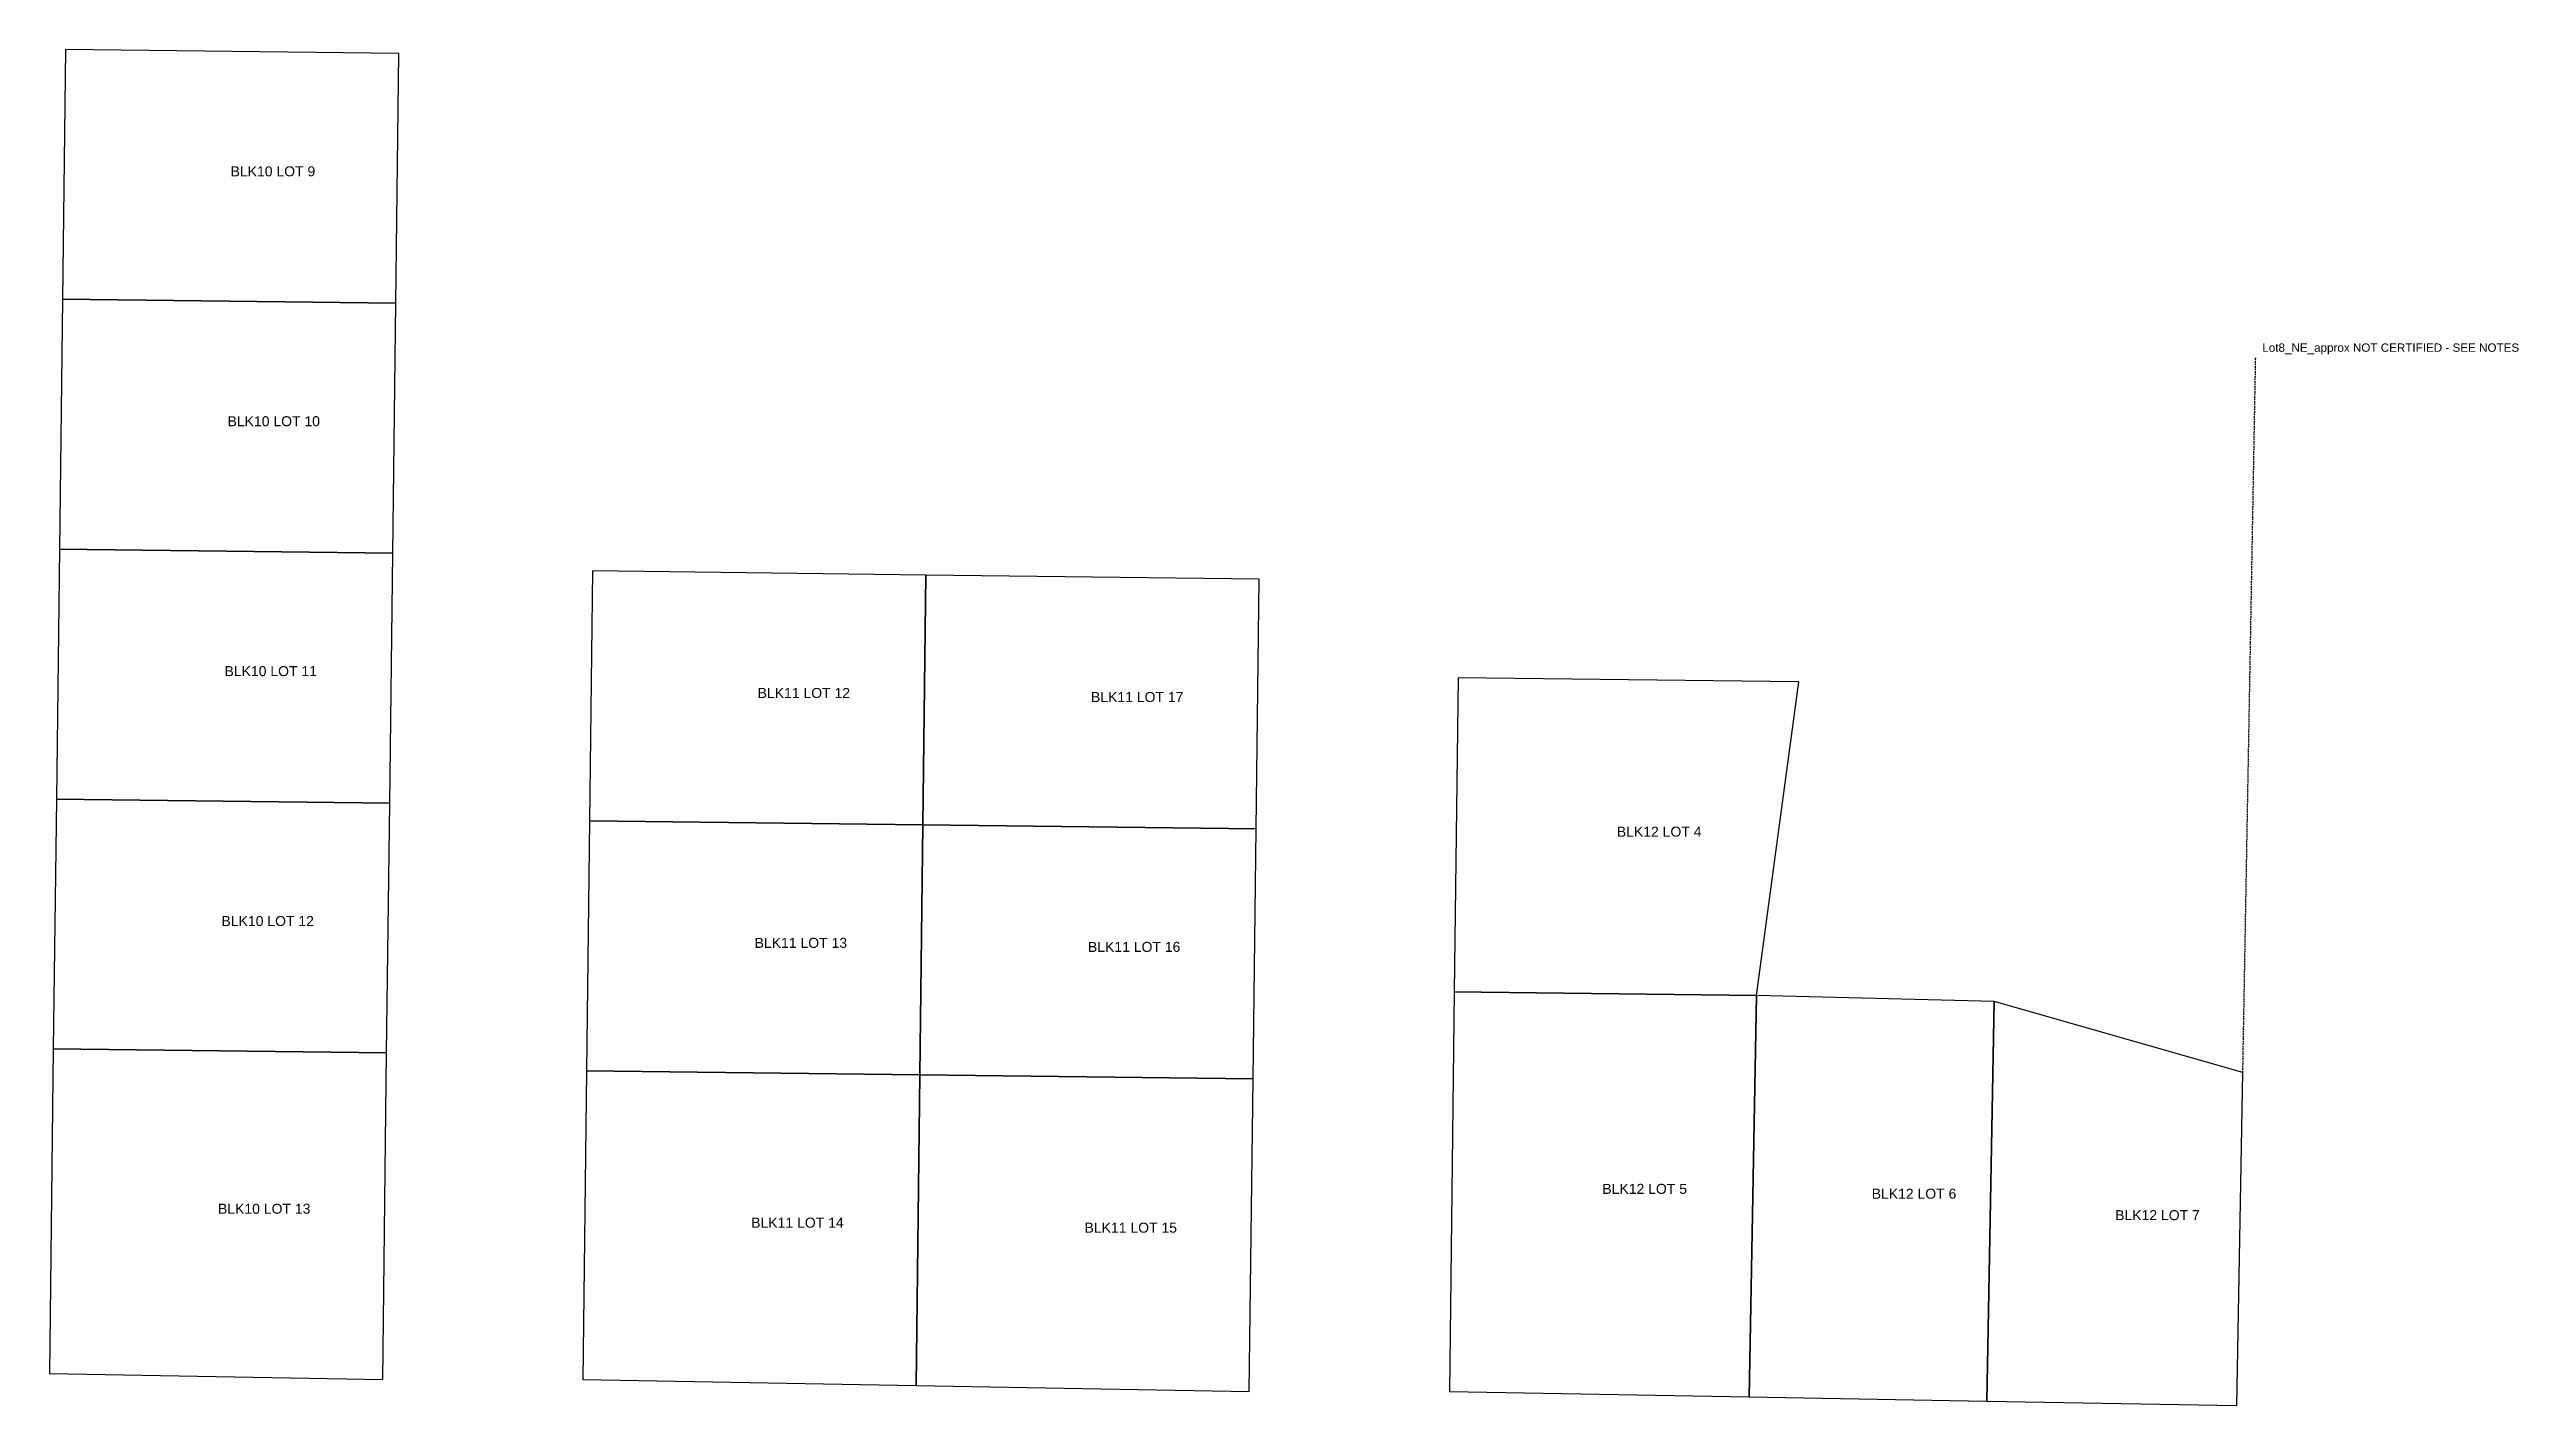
# Model space of a CAD drawing. Extents: x 900 to 1641, y 992 to 1399.
import ezdxf

# ---------------------------------------------------------------- set-up
doc = ezdxf.new("R2010")
doc.units = 0
doc.linetypes.add('DASHED', pattern=[0.75, 0.5, -0.25])
for name, color, linetype in [('FLAGGED', 1, 'DASHED'), ('FLAGGED-TEXT', 1, 'CONTINUOUS'), ('LOT_LINE', 4, 'CONTINUOUS'), ('TEXT-LABELS', 7, 'CONTINUOUS')]:
    doc.layers.add(name, color=color, linetype=linetype)
doc.styles.get("Standard").update_dxf_attribs({"font": 'Arial'})

msp = doc.modelspace()

# ---------------------------------------------------------------- linework, layer by layer
at = {"layer": 'FLAGGED'}
msp.add_line((1557.9935, 1092.1585), (1561.8377, 1306.4371), dxfattribs=at)
msp.add_point((1561.8377, 1306.4371), dxfattribs=at)
at = {"layer": 'LOT_LINE'}
for points in [[(903.924, 1324.2), (1003.9149, 1322.9863), (1004.8239, 1397.9808), (904.833, 1399.1945)], [(903.015, 1249.2055), (1003.0059, 1247.9918), (1003.9149, 1322.9863), (903.924, 1324.2)], [(902.1059, 1174.211), (1002.0969, 1172.9973), (1003.0059, 1247.9918), (903.015, 1249.2055)], [(1062.0322, 1167.6577), (1162.0231, 1166.4439), (1162.9321, 1241.4384), (1062.9412, 1242.6522)], [(1162.0231, 1166.4439), (1262.0141, 1165.2302), (1262.9231, 1240.2247), (1162.9321, 1241.4384)], [(1321.4222, 1116.4038), (1412.1056, 1115.3046), (1424.7564, 1209.3582), (1322.5639, 1210.5968)], [(901.1969, 1099.2166), (1001.1879, 1098.0028), (1002.0969, 1172.9973), (902.1059, 1174.211)], [(1061.1232, 1092.6632), (1161.1141, 1091.4494), (1162.0231, 1166.4439), (1062.0322, 1167.6577)], [(1161.1141, 1091.4494), (1261.105, 1090.2357), (1262.0141, 1165.2302), (1162.0231, 1166.4439)], [(1319.9678, 996.4126), (1409.9533, 994.7982), (1412.1151, 1115.2988), (1321.4222, 1116.4038)], [(1409.9533, 994.7982), (1481.2119, 993.5198), (1483.3643, 1113.5005), (1412.1151, 1115.2988)], [(1481.2119, 993.5198), (1556.1998, 992.1746), (1557.9935, 1092.1585), (1483.3643, 1113.5005)], [(900.0161, 1001.7937), (1000, 1000), (1001.1879, 1098.0028), (901.1969, 1099.2166)], [(1060, 1000), (1159.9839, 998.2063), (1161.1141, 1091.4494), (1061.1232, 1092.6632)], [(1159.9839, 998.2063), (1259.9678, 996.4126), (1261.105, 1090.2357), (1161.1141, 1091.4494)]]:
    msp.add_lwpolyline(points, close=True, dxfattribs=at)

# ---------------------------------------------------------------- texts
at = {"layer": 'FLAGGED-TEXT'}
msp.add_text('Lot8_NE_approx NOT CERTIFIED - SEE NOTES', height=2.5, dxfattribs=at).set_placement((1563.8377, 1308.4371))
at = {"layer": 'TEXT-LABELS'}
for s, p in [('BLK10 LOT 9', (954.3739, 1361.0904)), ('BLK10 LOT 10', (953.4649, 1286.0959)), ('BLK10 LOT 11', (952.5559, 1211.1014)), ('BLK11 LOT 12', (1112.4821, 1204.5481)), ('BLK11 LOT 17', (1212.4731, 1203.3343)), ('BLK12 LOT 4', (1370.212, 1162.9158)), ('BLK10 LOT 12', (951.6469, 1136.1069)), ('BLK11 LOT 13', (1111.5731, 1129.5536)), ('BLK11 LOT 16', (1211.5641, 1128.3398)), ('BLK10 LOT 13', (950.6002, 1049.7533)), ('BLK12 LOT 5', (1365.8646, 1055.7283)), ('BLK12 LOT 6', (1446.6612, 1054.2794)), ('BLK11 LOT 14', (1110.5553, 1045.5797)), ('BLK11 LOT 15', (1210.5427, 1044.076)), ('BLK12 LOT 7', (1519.6924, 1047.8384))]:
    msp.add_text(s, height=3, dxfattribs=at).set_placement(p)

doc.saveas('drawing.dxf')
